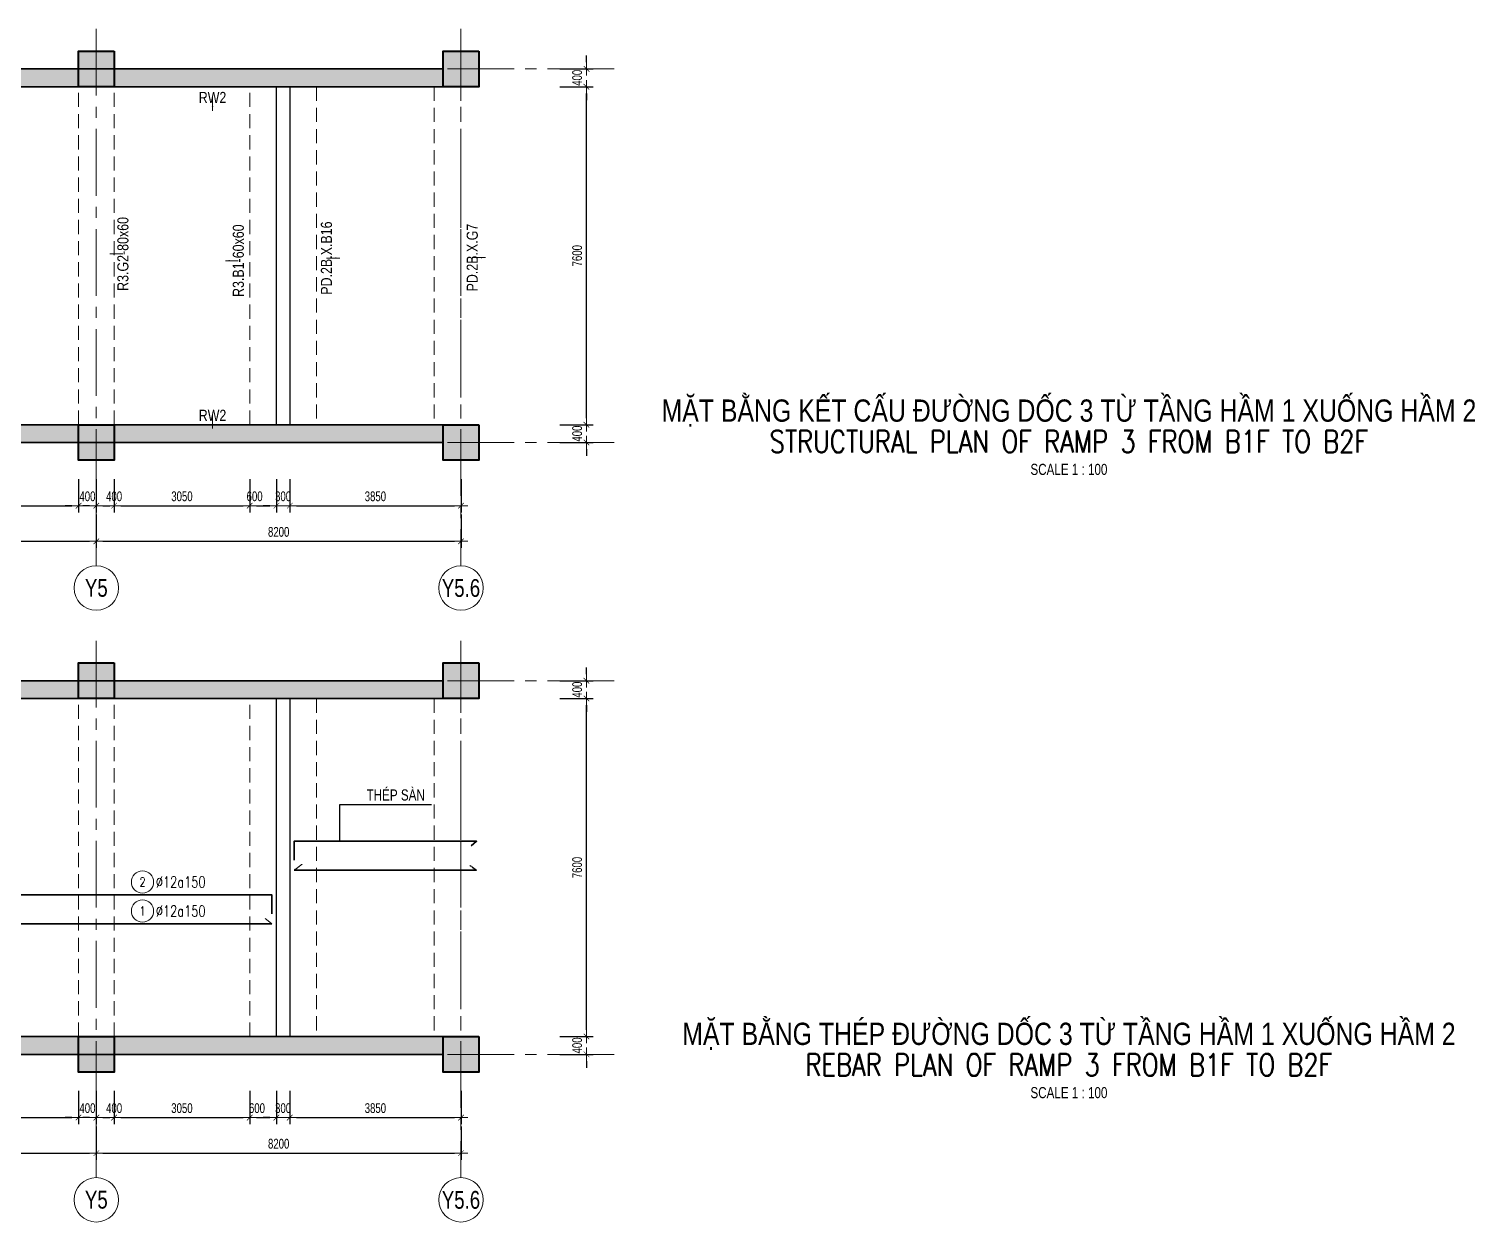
# Model space of a CAD drawing. Header units: millimetres. Extents: x -172050 to 1089997, y 452920 to 1051687.
# Drawn here: x 356101 to 388619, y 511070 to 537898 of the extents above; entities that cross this region are included whole.
import ezdxf
from ezdxf.enums import TextEntityAlignment as Align

# ---------------------------------------------------------------- set-up
doc = ezdxf.new("R2010")
doc.units = ezdxf.units.MM
doc.header["$MEASUREMENT"] = 0
for name, pattern in [('_DASH', [0.6, 0.4, -0.2]), ('CENTER2', [1.125, 0.75, -0.125, 0.125, -0.125]), ('HIDDEN2', [4.7625, 3.175, -1.5875]), ('POD_Grid$0$CENTER2', [1.125, 0.75, -0.125, 0.125, -0.125])]:
    doc.linetypes.add(name, pattern=pattern)
doc.layers.get('Defpoints').update_dxf_attribs({"color": 151, "lineweight": 9})
doc.layers.add('-L-A_OUTLINE', color=2, linetype='Continuous')
doc.layers.add('TT-TEN COT', color=3, linetype='Continuous')
for name, color, linetype, lineweight in [('kata_thep - H', 4, 'Continuous', 35), ('NDC_S_ANNO', 7, 'Continuous', 20), ('NDC_S_AXIS', 5, 'CENTER2', 13), ('NDC_S_BEAM', 3, 'HIDDEN2', 20), ('NDC_S_DIM', 1, 'Continuous', 15), ('NDC_S_ENG TITLE', 3, 'Continuous', 20), ('NDC_S_HATCH MATERIAL', 8, 'Continuous', 13), ('NDC_S_NAME BEAM', 7, 'HIDDEN2', 13), ('NDC_S_SYMBOL', 1, 'Continuous', 15), ('NDC_S_TEXT SYMBOL', 7, 'Continuous', 20), ('NDC_S_VN TEXT', 7, 'Continuous', 20), ('NDC_S_VN TITLE', 6, 'Continuous', 35), ('PD_B1F_Col$0$NDC_S-COLUMN', 4, 'Continuous', 40), ('PD_B1F_Col$0$NDC_S_HATCH COLUMN AND WALL', 251, 'Continuous', 13), ('POD_Grid$0$NDC_S_AXIS', 5, 'POD_Grid$0$CENTER2', 13), ('Ramp wall 3(B3-B1)$0$NDC_S_WALL', 6, 'Continuous', 35)]:
    doc.layers.add(name, color=color, linetype=linetype, lineweight=lineweight)
doc.styles.add('ARIAL', font='arial.ttf', dxfattribs={"width": 0.8})
doc.styles.add('NDC_ANNO', font='', dxfattribs={"width": 0.8})
doc.styles.add('NDC_ARIAL', font='arial.ttf', dxfattribs={"width": 0.85})
doc.styles.add('NDC_DIM', font='', dxfattribs={"width": 0.75})
doc.styles.add('NDC_EN TXT', font='romans.shx', dxfattribs={"width": 0.8})
doc.styles.add('NDC_VIE TXT', font='arial.ttf', dxfattribs={"width": 0.8})
doc.styles.get('NDC_ANNO').set_extended_font_data('Dotum')
doc.styles.get('NDC_DIM').set_extended_font_data('Dotum')
doc.dimstyles.new('A1-NDC_1-100', dxfattribs={"dimscale": 100, "dimtxt": 2.5, "dimasz": 1, "dimexe": 1, "dimexo": 0, "dimgap": 0.8, "dimtad": 1, "dimdec": 0, "dimdsep": 46, "dimtxsty": 'NDC_ARIAL', "dimblk": 'DIMMARK', "dimcen": 49999.938995, "dimdle": 1.5, "dimclrd": 1, "dimclre": 1, "dimclrt": 3, "dimadec": 0, "dimazin": 0, "dimtfac": 1, "dimtdec": 0, "dimtix": 1, "dimtmove": 2, "dimatfit": 3, "dimfxl": 1, "dimarcsym": 0})
doc.dimstyles.new('NDC_dim_100', dxfattribs={"dimscale": 100, "dimtxt": 2.2, "dimasz": 1.5, "dimexe": 1.5, "dimexo": 2.5, "dimgap": 1, "dimtad": 1, "dimdec": 0, "dimzin": 0, "dimdsep": 46, "dimtxsty": 'NDC_DIM', "dimblk": 'DIMMARK', "dimcen": 0.09, "dimdle": 1.2, "dimclrd": 1, "dimclre": 1, "dimclrt": 3, "dimadec": 0, "dimazin": 0, "dimtfac": 1, "dimtdec": 0, "dimtix": 1, "dimtofl": 0, "dimtmove": 0, "dimatfit": 3, "dimfxl": 6, "dimfxlon": 1, "dimtolj": 1, "dimtzin": 0, "dimarcsym": 0})
doc.dimstyles.new('NDC_dim_iso', dxfattribs={"dimtxt": 2.2, "dimasz": 1, "dimexe": 1.5, "dimexo": 2.5, "dimgap": 1, "dimtad": 1, "dimdec": 0, "dimzin": 0, "dimdsep": 46, "dimtxsty": 'NDC_DIM', "dimblk": 'DIMMARK', "dimcen": 0.09, "dimdle": 1.2, "dimclrd": 1, "dimclre": 1, "dimclrt": 3, "dimadec": 0, "dimazin": 0, "dimtfac": 1, "dimtdec": 0, "dimtix": 1, "dimtofl": 0, "dimtmove": 0, "dimatfit": 3, "dimfxl": 6, "dimfxlon": 1, "dimtolj": 1, "dimtzin": 0, "dimarcsym": 0})

# ---------------------------------------------------------------- blocks, each defined once
blk = doc.blocks.new('DIMMARK')
at = {"layer": 'NDC_S_DIM', "color": 1}
blk.add_line((-1.5, 0), (1, 0), dxfattribs=at)
at = {"layer": 'NDC_S_DIM', "color": 2, "const_width": 0.1}
blk.add_lwpolyline([(-0.42, -0.42), (0.42, 0.42)], dxfattribs=at)
blk = doc.blocks.new('*D318')
at = {"layer": 'Defpoints', "color": 0, "transparency": 16777216}
for p in [(347317, 527867), (357617, 527819), (357617, 526378)]:
    blk.add_point(p, dxfattribs=at)
at = {"layer": 'NDC_S_DIM', "color": 1, "lineweight": -2, "transparency": 16777216}
for p, q in [((347317, 526978), (347317, 526228)), ((357617, 526978), (357617, 526228)), ((347467, 526378), (357467, 526378))]:
    blk.add_line(p, q, dxfattribs=at)
at = {"layer": 'NDC_S_DIM', "color": 1, "lineweight": -2, "transparency": 16777216, "xscale": 150, "yscale": 150, "zscale": 150, "rotation": 180}
blk.add_blockref('DIMMARK', (347317, 526378), dxfattribs=at)
at = {"layer": 'NDC_S_DIM', "color": 1, "lineweight": -2, "transparency": 16777216, "xscale": 150, "yscale": 150, "zscale": 150}
blk.add_blockref('DIMMARK', (357617, 526378), dxfattribs=at)
at = {"layer": 'NDC_S_DIM', "color": 3, "transparency": 16777216, "insert": (352467, 526588), "char_height": 220, "attachment_point": 5, "style": 'NDC_DIM'}
blk.add_mtext('\\A1;10300', dxfattribs=at)
blk = doc.blocks.new('*U165')
at = {"layer": 'NDC_S_SYMBOL'}
blk.add_line((0, 5), (0, 9), dxfattribs=at)
blk.add_circle((0, 0), 5, dxfattribs=at)
at = {"layer": 'NDC_S_TEXT SYMBOL', "color": 7, "style": 'NDC_ANNO', "width": 0.8}
blk.add_attdef('GRID', text='', height=4, dxfattribs=at).set_placement((0, 0), align=Align.MIDDLE)
blk = doc.blocks.new('*D323')
at = {"layer": 'Defpoints', "color": 0, "transparency": 16777216}
for p in [(356708, 528999), (368639, 528999), (357217, 528599)]:
    blk.add_point(p, dxfattribs=at)
at = {"layer": 'NDC_S_DIM', "color": 1, "lineweight": -2, "transparency": 16777216}
for p, q in [((368639, 529149), (368639, 529299)), ((368039, 528999), (368789, 528999)), ((368039, 528599), (368789, 528599)), ((368639, 528449), (368639, 528299))]:
    blk.add_line(p, q, dxfattribs=at)
at = {"layer": 'NDC_S_DIM', "color": 1, "lineweight": -2, "transparency": 16777216, "xscale": 150, "yscale": 150, "zscale": 150}
for p, rotation in [((368639, 528999), 270), ((368639, 528599), 90)]:
    blk.add_blockref('DIMMARK', p, dxfattribs=dict(at, rotation=rotation))
at = {"layer": 'NDC_S_DIM', "color": 3, "transparency": 16777216, "insert": (368429, 528799), "char_height": 220, "attachment_point": 5, "rotation": 90, "style": 'NDC_DIM'}
blk.add_mtext('\\A1;400', dxfattribs=at)
blk = doc.blocks.new('*D324')
at = {"layer": 'Defpoints', "color": 0, "transparency": 16777216}
for p in [(357326, 536599), (368639, 536599), (356708, 528999)]:
    blk.add_point(p, dxfattribs=at)
at = {"layer": 'NDC_S_DIM', "color": 1, "lineweight": -2, "transparency": 16777216}
for p, q in [((368039, 536599), (368789, 536599)), ((368639, 529149), (368639, 536449)), ((368039, 528999), (368789, 528999))]:
    blk.add_line(p, q, dxfattribs=at)
at = {"layer": 'NDC_S_DIM', "color": 1, "lineweight": -2, "transparency": 16777216, "xscale": 150, "yscale": 150, "zscale": 150}
for p, rotation in [((368639, 536599), 90), ((368639, 528999), 270)]:
    blk.add_blockref('DIMMARK', p, dxfattribs=dict(at, rotation=rotation))
at = {"layer": 'NDC_S_DIM', "color": 3, "transparency": 16777216, "insert": (368429, 532799), "char_height": 220, "attachment_point": 5, "rotation": 90, "style": 'NDC_DIM'}
blk.add_mtext('\\A1;7600', dxfattribs=at)
blk = doc.blocks.new('*D325')
at = {"layer": 'Defpoints', "color": 0, "transparency": 16777216}
for p in [(357684, 536999), (368639, 536999), (357326, 536599)]:
    blk.add_point(p, dxfattribs=at)
at = {"layer": 'NDC_S_DIM', "color": 1, "lineweight": -2, "transparency": 16777216}
for p, q in [((368639, 537149), (368639, 537299)), ((368039, 536999), (368789, 536999)), ((368039, 536599), (368789, 536599)), ((368639, 536449), (368639, 536299))]:
    blk.add_line(p, q, dxfattribs=at)
at = {"layer": 'NDC_S_DIM', "color": 1, "lineweight": -2, "transparency": 16777216, "xscale": 150, "yscale": 150, "zscale": 150}
for p, rotation in [((368639, 536999), 270), ((368639, 536599), 90)]:
    blk.add_blockref('DIMMARK', p, dxfattribs=dict(at, rotation=rotation))
at = {"layer": 'NDC_S_DIM', "color": 3, "transparency": 16777216, "insert": (368429, 536799), "char_height": 220, "attachment_point": 5, "rotation": 90, "style": 'NDC_DIM'}
blk.add_mtext('\\A1;400', dxfattribs=at)
blk = doc.blocks.new('*D326')
at = {"layer": 'Defpoints', "color": 0, "transparency": 16777216}
for p in [(352642, 529499), (357217, 528999), (357217, 527178)]:
    blk.add_point(p, dxfattribs=at)
at = {"layer": 'NDC_S_DIM', "color": 1, "lineweight": -2, "transparency": 16777216}
for p, q in [((352642, 527778), (352642, 527028)), ((357217, 527778), (357217, 527028)), ((352792, 527178), (357067, 527178))]:
    blk.add_line(p, q, dxfattribs=at)
at = {"layer": 'NDC_S_DIM', "color": 1, "lineweight": -2, "transparency": 16777216, "xscale": 150, "yscale": 150, "zscale": 150, "rotation": 180}
blk.add_blockref('DIMMARK', (352642, 527178), dxfattribs=at)
at = {"layer": 'NDC_S_DIM', "color": 1, "lineweight": -2, "transparency": 16777216, "xscale": 150, "yscale": 150, "zscale": 150}
blk.add_blockref('DIMMARK', (357217, 527178), dxfattribs=at)
at = {"layer": 'NDC_S_DIM', "color": 3, "transparency": 16777216, "insert": (354929, 527388), "char_height": 220, "attachment_point": 5, "style": 'NDC_DIM'}
blk.add_mtext('\\A1;4575', dxfattribs=at)
blk = doc.blocks.new('*D327')
at = {"layer": 'Defpoints', "color": 0, "transparency": 16777216}
for p in [(357617, 529499), (357217, 528999), (357617, 527178)]:
    blk.add_point(p, dxfattribs=at)
at = {"layer": 'NDC_S_DIM', "color": 1, "lineweight": -2, "transparency": 16777216}
for p, q in [((357217, 527778), (357217, 527028)), ((357617, 527778), (357617, 527028)), ((357067, 527178), (356917, 527178)), ((357767, 527178), (357917, 527178))]:
    blk.add_line(p, q, dxfattribs=at)
at = {"layer": 'NDC_S_DIM', "color": 1, "lineweight": -2, "transparency": 16777216, "xscale": 150, "yscale": 150, "zscale": 150}
blk.add_blockref('DIMMARK', (357217, 527178), dxfattribs=at)
at = {"layer": 'NDC_S_DIM', "color": 1, "lineweight": -2, "transparency": 16777216, "xscale": 150, "yscale": 150, "zscale": 150, "rotation": 180}
blk.add_blockref('DIMMARK', (357617, 527178), dxfattribs=at)
at = {"layer": 'NDC_S_DIM', "color": 3, "transparency": 16777216, "insert": (357417, 527388), "char_height": 220, "attachment_point": 5, "style": 'NDC_DIM'}
blk.add_mtext('\\A1;400', dxfattribs=at)
blk = doc.blocks.new('*D328')
at = {"layer": 'Defpoints', "color": 0, "transparency": 16777216}
for p in [(357617, 529499), (358017, 528999), (358017, 527178)]:
    blk.add_point(p, dxfattribs=at)
at = {"layer": 'NDC_S_DIM', "color": 1, "lineweight": -2, "transparency": 16777216}
for p, q in [((357617, 527778), (357617, 527028)), ((358017, 527778), (358017, 527028)), ((357467, 527178), (357317, 527178)), ((358167, 527178), (358317, 527178))]:
    blk.add_line(p, q, dxfattribs=at)
at = {"layer": 'NDC_S_DIM', "color": 1, "lineweight": -2, "transparency": 16777216, "xscale": 150, "yscale": 150, "zscale": 150}
blk.add_blockref('DIMMARK', (357617, 527178), dxfattribs=at)
at = {"layer": 'NDC_S_DIM', "color": 1, "lineweight": -2, "transparency": 16777216, "xscale": 150, "yscale": 150, "zscale": 150, "rotation": 180}
blk.add_blockref('DIMMARK', (358017, 527178), dxfattribs=at)
at = {"layer": 'NDC_S_DIM', "color": 3, "transparency": 16777216, "insert": (358017, 527388), "char_height": 220, "attachment_point": 5, "style": 'NDC_DIM'}
blk.add_mtext('\\A1;400', dxfattribs=at)
blk = doc.blocks.new('*D329')
at = {"layer": 'Defpoints', "color": 0, "transparency": 16777216}
for p in [(358017, 528999), (361067, 528999), (361067, 527178)]:
    blk.add_point(p, dxfattribs=at)
at = {"layer": 'NDC_S_DIM', "color": 1, "lineweight": -2, "transparency": 16777216}
for p, q in [((358017, 527778), (358017, 527028)), ((361067, 527778), (361067, 527028)), ((358167, 527178), (360917, 527178))]:
    blk.add_line(p, q, dxfattribs=at)
at = {"layer": 'NDC_S_DIM', "color": 1, "lineweight": -2, "transparency": 16777216, "xscale": 150, "yscale": 150, "zscale": 150, "rotation": 180}
blk.add_blockref('DIMMARK', (358017, 527178), dxfattribs=at)
at = {"layer": 'NDC_S_DIM', "color": 1, "lineweight": -2, "transparency": 16777216, "xscale": 150, "yscale": 150, "zscale": 150}
blk.add_blockref('DIMMARK', (361067, 527178), dxfattribs=at)
at = {"layer": 'NDC_S_DIM', "color": 3, "transparency": 16777216, "insert": (359542, 527388), "char_height": 220, "attachment_point": 5, "style": 'NDC_DIM'}
blk.add_mtext('\\A1;3050', dxfattribs=at)
blk = doc.blocks.new('*D330')
at = {"layer": 'Defpoints', "color": 0, "transparency": 16777216}
for p in [(365817, 529499), (357617, 527819), (365817, 526378)]:
    blk.add_point(p, dxfattribs=at)
at = {"layer": 'NDC_S_DIM', "color": 1, "lineweight": -2, "transparency": 16777216}
for p, q in [((357617, 526978), (357617, 526228)), ((365817, 526978), (365817, 526228)), ((357767, 526378), (365667, 526378))]:
    blk.add_line(p, q, dxfattribs=at)
at = {"layer": 'NDC_S_DIM', "color": 1, "lineweight": -2, "transparency": 16777216, "xscale": 150, "yscale": 150, "zscale": 150, "rotation": 180}
blk.add_blockref('DIMMARK', (357617, 526378), dxfattribs=at)
at = {"layer": 'NDC_S_DIM', "color": 1, "lineweight": -2, "transparency": 16777216, "xscale": 150, "yscale": 150, "zscale": 150}
blk.add_blockref('DIMMARK', (365817, 526378), dxfattribs=at)
at = {"layer": 'NDC_S_DIM', "color": 3, "transparency": 16777216, "insert": (361717, 526588), "char_height": 220, "attachment_point": 5, "style": 'NDC_DIM'}
blk.add_mtext('\\A1;8200', dxfattribs=at)
blk = doc.blocks.new('PD_B1F_Col$0$cot')
at = {"layer": 'PD_B1F_Col$0$NDC_S_HATCH COLUMN AND WALL', "ltscale": 0.005}
h = blk.add_hatch(color=256, dxfattribs=at)
h.dxf.hatch_style = 1
h.paths.add_polyline_path([(-0.5, 0.5), (0.5, 0.5), (0.5, -0.5), (-0.5, -0.5)])
at = {"layer": 'PD_B1F_Col$0$NDC_S-COLUMN', "ltscale": 0.005}
blk.add_lwpolyline([(-0.5, 0.5), (0.5, 0.5), (0.5, -0.5), (-0.5, -0.5)], close=True, dxfattribs=at)
blk = doc.blocks.new('Ramp4')
at = {"layer": 'NDC_S_HATCH MATERIAL'}
h = blk.add_hatch(dxfattribs=at)
h.set_pattern_fill('BT-01', color=252, scale=30, style=0, pattern_type=2)
h.set_pattern_definition([(50, (-916643.9, 140813.11), (215.178055, -18.82564), [22.5, -247.5]), (355, (-916643.9, 140813.1), (-41.6254, 225.65764), [18, -198]), (100.4514, (-916625.97, 140811.54), (173.552815, 206.831863), [19.122057, -210.342634]), (46.1842, (-916643.9, 140873.1), (320.172315, -49.655704), [33.75, -371.25]), (96.6356, (-916617.22, 140868.97), (280.39881, 292.23536), [28.68309, -315.5139]), (351.1842, (-916643.9, 140873.1), (280.39858, 292.23558), [27, -297]), (21, (-916613.9, 140858.11), (179.072116, -120.785667), [22.5, -247.5]), (326, (-916613.9, 140858.1), (72.9946, 217.545014), [18, -198]), (71.4514, (-916598.98, 140848.05), (252.06679, 96.75915), [19.122057, -210.342634]), (37.5, (-916643.9, 140813.11), (3.6479566, 99.868156), [0, -195.6, 0, -201, 0, -198.75]), (7.5, (-916643.9, 140813.11), (78.920861, 118.323514), [0, -114.6, 0, -191.1, 0, -75.75]), (327.5, (-916710.8, 140813.11), (160.146731, -6.7664615), [0, -75, 0, -234, 0, -310.5]), (317.5, (-916740.8, 140813.11), (174.95585, 30.031495), [0, -97.5, 0, -155.4, 0, -220.5]), (45, (-916643.9, 140813.11), (-90.156115, 90.156115), []), (45, (-916643.9, 140849.86), (-90.156115, 90.156115), [])])
h.paths.add_polyline_path([(-6419, 8400), (27500, 8400), (27500, 8800), (-6419, 8800)])
h = blk.add_hatch(dxfattribs=at)
h.set_pattern_fill('BT-01', color=252, scale=30, style=0, pattern_type=2)
h.set_pattern_definition([(50, (-916643.9, 132813.11), (215.178055, -18.82564), [22.5, -247.5]), (355, (-916643.9, 132813.1), (-41.6254, 225.65764), [18, -198]), (100.4514, (-916625.97, 132811.54), (173.552815, 206.831863), [19.122057, -210.342634]), (46.1842, (-916643.9, 132873.1), (320.172315, -49.655704), [33.75, -371.25]), (96.6356, (-916617.22, 132868.97), (280.39881, 292.23536), [28.68309, -315.5139]), (351.1842, (-916643.9, 132873.1), (280.39858, 292.23558), [27, -297]), (21, (-916613.9, 132858.11), (179.072116, -120.785667), [22.5, -247.5]), (326, (-916613.9, 132858.1), (72.9946, 217.545014), [18, -198]), (71.4514, (-916598.98, 132848.05), (252.06679, 96.75915), [19.122057, -210.342634]), (37.5, (-916643.9, 132813.11), (3.6479566, 99.868156), [0, -195.6, 0, -201, 0, -198.75]), (7.5, (-916643.9, 132813.11), (78.920861, 118.323514), [0, -114.6, 0, -191.1, 0, -75.75]), (327.5, (-916710.8, 132813.11), (160.146731, -6.7664615), [0, -75, 0, -234, 0, -310.5]), (317.5, (-916740.8, 132813.11), (174.95585, 30.031495), [0, -97.5, 0, -155.4, 0, -220.5]), (45, (-916643.9, 132813.11), (-90.156115, 90.156115), []), (45, (-916643.9, 132849.86), (-90.156115, 90.156115), [])])
h.paths.add_polyline_path([(-6419, 400), (27500, 400), (27500, 800), (-6419, 800)])
at = {"layer": '-L-A_OUTLINE'}
for points in [[(-4800, 8400), (-4500, 8400), (-4500, 800), (-4800, 800)], [(23750, 8400), (24050, 8400), (24050, 800), (23750, 800)]]:
    blk.add_lwpolyline(points, close=True, dxfattribs=at)
at = {"layer": 'NDC_S_BEAM', "ltscale": 100}
for p, q in [((-5400, 8400), (-5400, 800)), ((-4800, 8400), (-4800, 800)), ((-4500, 800), (-4500, 8400)), ((-3900, 800), (-3900, 8400)), ((0, 800), (0, 8400)), ((800, 800), (800, 8400)), ((4700, 8400), (4700, 800)), ((5100, 8400), (5100, 800)), ((9000, 800), (9000, 8400)), ((9800, 800), (9800, 8400)), ((14325, 8400), (14325, 800)), ((14725, 8400), (14725, 800)), ((19300, 800), (19300, 8400)), ((20100, 800), (20100, 8400)), ((23150, 800), (23150, 8400)), ((23750, 800), (23750, 8400)), ((24050, 8400), (24050, 800)), ((24650, 8400), (24650, 800)), ((27300, 8400), (27300, 800)), ((27900, 8400), (27900, 800))]:
    blk.add_line(p, q, dxfattribs=at)
at = {"layer": 'NDC_S_DIM'}
for points in [[(-6419, 8880), (-6419, 8640), (-6339, 8640), (-6499, 8560), (-6419, 8560), (-6419, 8320)], [(-6419, 880), (-6419, 640), (-6339, 640), (-6499, 560), (-6419, 560), (-6419, 320)]]:
    blk.add_lwpolyline(points, dxfattribs=at)
at = {"layer": 'POD_Grid$0$NDC_S_AXIS', "ltscale": 2000}
for p, q in [((400, 9699), (400, -2371)), ((9400, 9699), (9400, -2371)), ((19700, 9699), (19700, -2371)), ((27900, 9699), (27900, -2371)), ((-8405, 8800), (31423, 8800)), ((-8405, 400), (31423, 400))]:
    blk.add_line(p, q, dxfattribs=at)
at = {"layer": 'Ramp wall 3(B3-B1)$0$NDC_S_WALL', "ltscale": 200}
for points in [[(-6419, 8400), (-6419, 8800), (27500, 8800), (27500, 8400)], [(27500, 800), (27500, 400), (-6419, 400), (-6419, 800)]]:
    blk.add_lwpolyline(points, close=True, dxfattribs=at)
at = {"xscale": 800, "yscale": 800, "rotation": 270}
for p in [(400, 8800), (9400, 8800), (19700, 8800), (27900, 8800), (400, 400), (9400, 400), (19700, 400), (27900, 400)]:
    blk.add_blockref('PD_B1F_Col$0$cot', p, dxfattribs=at)
blk = doc.blocks.new('*U222')
blk.add_circle((-2.5, 0), 2.5)
at = {"layer": 'NDC_S_VN TEXT', "color": 7, "style": 'NDC_EN TXT', "width": 0.8}
blk.add_attdef('SH2', text='', height=2, dxfattribs=at).set_placement((-2.5, 0), align=Align.MIDDLE)
at = {"layer": 'NDC_S_VN TEXT', "color": 3, "style": 'NDC_EN TXT', "width": 0.75}
blk.add_attdef('DKKC1', (0.5, -1.25), '', height=2.5, dxfattribs=at)
blk = doc.blocks.new('Drawing name_symbol')
at = {"layer": 'NDC_S_ENG TITLE', "style": 'NDC_EN TXT', "width": 0.8}
blk.add_attdef('SECTDET1', text='', height=5, dxfattribs=at).set_placement((0, 1.01), align=Align.CENTER)
at = {"layer": 'NDC_S_TEXT SYMBOL', "lineweight": 25, "style": 'NDC_ANNO', "width": 0.8}
blk.add_attdef('SSCALE', text='', height=2.5, dxfattribs=at).set_placement((0, -4), align=Align.CENTER)
at = {"layer": 'NDC_S_VN TITLE', "style": 'NDC_VIE TXT', "width": 0.8}
blk.add_attdef('SECTDET2', text='', height=5, dxfattribs=at).set_placement((0, 7.97), align=Align.CENTER)
blk = doc.blocks.new('*D340')
at = {"layer": 'Defpoints', "color": 0, "transparency": 16777216}
for p in [(347317, 514109), (357617, 514061), (357617, 512620)]:
    blk.add_point(p, dxfattribs=at)
at = {"layer": 'NDC_S_DIM', "color": 1, "lineweight": -2, "transparency": 16777216}
for p, q in [((347317, 513220), (347317, 512470)), ((357617, 513220), (357617, 512470)), ((347467, 512620), (357467, 512620))]:
    blk.add_line(p, q, dxfattribs=at)
at = {"layer": 'NDC_S_DIM', "color": 1, "lineweight": -2, "transparency": 16777216, "xscale": 150, "yscale": 150, "zscale": 150, "rotation": 180}
blk.add_blockref('DIMMARK', (347317, 512620), dxfattribs=at)
at = {"layer": 'NDC_S_DIM', "color": 1, "lineweight": -2, "transparency": 16777216, "xscale": 150, "yscale": 150, "zscale": 150}
blk.add_blockref('DIMMARK', (357617, 512620), dxfattribs=at)
at = {"layer": 'NDC_S_DIM', "color": 3, "transparency": 16777216, "insert": (352467, 512831), "char_height": 220, "attachment_point": 5, "style": 'NDC_DIM'}
blk.add_mtext('\\A1;10300', dxfattribs=at)
blk = doc.blocks.new('*D351')
at = {"layer": 'Defpoints', "color": 0, "transparency": 16777216}
for p in [(356708, 515242), (368639, 515242), (357217, 514842)]:
    blk.add_point(p, dxfattribs=at)
at = {"layer": 'NDC_S_DIM', "color": 1, "lineweight": -2, "transparency": 16777216}
for p, q in [((368639, 515392), (368639, 515542)), ((368039, 515242), (368789, 515242)), ((368039, 514842), (368789, 514842)), ((368639, 514692), (368639, 514542))]:
    blk.add_line(p, q, dxfattribs=at)
at = {"layer": 'NDC_S_DIM', "color": 1, "lineweight": -2, "transparency": 16777216, "xscale": 150, "yscale": 150, "zscale": 150}
for p, rotation in [((368639, 515242), 270), ((368639, 514842), 90)]:
    blk.add_blockref('DIMMARK', p, dxfattribs=dict(at, rotation=rotation))
at = {"layer": 'NDC_S_DIM', "color": 3, "transparency": 16777216, "insert": (368429, 515042), "char_height": 220, "attachment_point": 5, "rotation": 90, "style": 'NDC_DIM'}
blk.add_mtext('\\A1;400', dxfattribs=at)
blk = doc.blocks.new('*D352')
at = {"layer": 'Defpoints', "color": 0, "transparency": 16777216}
for p in [(357326, 522842), (368639, 522842), (356708, 515242)]:
    blk.add_point(p, dxfattribs=at)
at = {"layer": 'NDC_S_DIM', "color": 1, "lineweight": -2, "transparency": 16777216}
for p, q in [((368039, 522842), (368789, 522842)), ((368639, 515392), (368639, 522692)), ((368039, 515242), (368789, 515242))]:
    blk.add_line(p, q, dxfattribs=at)
at = {"layer": 'NDC_S_DIM', "color": 1, "lineweight": -2, "transparency": 16777216, "xscale": 150, "yscale": 150, "zscale": 150}
for p, rotation in [((368639, 522842), 90), ((368639, 515242), 270)]:
    blk.add_blockref('DIMMARK', p, dxfattribs=dict(at, rotation=rotation))
at = {"layer": 'NDC_S_DIM', "color": 3, "transparency": 16777216, "insert": (368429, 519042), "char_height": 220, "attachment_point": 5, "rotation": 90, "style": 'NDC_DIM'}
blk.add_mtext('\\A1;7600', dxfattribs=at)
blk = doc.blocks.new('*D353')
at = {"layer": 'Defpoints', "color": 0, "transparency": 16777216}
for p in [(357684, 523242), (368639, 523242), (357326, 522842)]:
    blk.add_point(p, dxfattribs=at)
at = {"layer": 'NDC_S_DIM', "color": 1, "lineweight": -2, "transparency": 16777216}
for p, q in [((368639, 523392), (368639, 523542)), ((368039, 523242), (368789, 523242)), ((368039, 522842), (368789, 522842)), ((368639, 522692), (368639, 522542))]:
    blk.add_line(p, q, dxfattribs=at)
at = {"layer": 'NDC_S_DIM', "color": 1, "lineweight": -2, "transparency": 16777216, "xscale": 150, "yscale": 150, "zscale": 150}
for p, rotation in [((368639, 523242), 270), ((368639, 522842), 90)]:
    blk.add_blockref('DIMMARK', p, dxfattribs=dict(at, rotation=rotation))
at = {"layer": 'NDC_S_DIM', "color": 3, "transparency": 16777216, "insert": (368429, 523042), "char_height": 220, "attachment_point": 5, "rotation": 90, "style": 'NDC_DIM'}
blk.add_mtext('\\A1;400', dxfattribs=at)
blk = doc.blocks.new('*D354')
at = {"layer": 'Defpoints', "color": 0, "transparency": 16777216}
for p in [(352642, 515742), (357217, 515242), (357217, 513420)]:
    blk.add_point(p, dxfattribs=at)
at = {"layer": 'NDC_S_DIM', "color": 1, "lineweight": -2, "transparency": 16777216}
for p, q in [((352642, 514020), (352642, 513270)), ((357217, 514020), (357217, 513270)), ((352792, 513420), (357067, 513420))]:
    blk.add_line(p, q, dxfattribs=at)
at = {"layer": 'NDC_S_DIM', "color": 1, "lineweight": -2, "transparency": 16777216, "xscale": 150, "yscale": 150, "zscale": 150, "rotation": 180}
blk.add_blockref('DIMMARK', (352642, 513420), dxfattribs=at)
at = {"layer": 'NDC_S_DIM', "color": 1, "lineweight": -2, "transparency": 16777216, "xscale": 150, "yscale": 150, "zscale": 150}
blk.add_blockref('DIMMARK', (357217, 513420), dxfattribs=at)
at = {"layer": 'NDC_S_DIM', "color": 3, "transparency": 16777216, "insert": (354929, 513631), "char_height": 220, "attachment_point": 5, "style": 'NDC_DIM'}
blk.add_mtext('\\A1;4575', dxfattribs=at)
blk = doc.blocks.new('*D355')
at = {"layer": 'Defpoints', "color": 0, "transparency": 16777216}
for p in [(357617, 515742), (357217, 515242), (357617, 513420)]:
    blk.add_point(p, dxfattribs=at)
at = {"layer": 'NDC_S_DIM', "color": 1, "lineweight": -2, "transparency": 16777216}
for p, q in [((357217, 514020), (357217, 513270)), ((357617, 514020), (357617, 513270)), ((357067, 513420), (356917, 513420)), ((357767, 513420), (357917, 513420))]:
    blk.add_line(p, q, dxfattribs=at)
at = {"layer": 'NDC_S_DIM', "color": 1, "lineweight": -2, "transparency": 16777216, "xscale": 150, "yscale": 150, "zscale": 150}
blk.add_blockref('DIMMARK', (357217, 513420), dxfattribs=at)
at = {"layer": 'NDC_S_DIM', "color": 1, "lineweight": -2, "transparency": 16777216, "xscale": 150, "yscale": 150, "zscale": 150, "rotation": 180}
blk.add_blockref('DIMMARK', (357617, 513420), dxfattribs=at)
at = {"layer": 'NDC_S_DIM', "color": 3, "transparency": 16777216, "insert": (357417, 513631), "char_height": 220, "attachment_point": 5, "style": 'NDC_DIM'}
blk.add_mtext('\\A1;400', dxfattribs=at)
blk = doc.blocks.new('*D356')
at = {"layer": 'Defpoints', "color": 0, "transparency": 16777216}
for p in [(357617, 515742), (358017, 515242), (358017, 513420)]:
    blk.add_point(p, dxfattribs=at)
at = {"layer": 'NDC_S_DIM', "color": 1, "lineweight": -2, "transparency": 16777216}
for p, q in [((357617, 514020), (357617, 513270)), ((358017, 514020), (358017, 513270)), ((357467, 513420), (357317, 513420)), ((358167, 513420), (358317, 513420))]:
    blk.add_line(p, q, dxfattribs=at)
at = {"layer": 'NDC_S_DIM', "color": 1, "lineweight": -2, "transparency": 16777216, "xscale": 150, "yscale": 150, "zscale": 150}
blk.add_blockref('DIMMARK', (357617, 513420), dxfattribs=at)
at = {"layer": 'NDC_S_DIM', "color": 1, "lineweight": -2, "transparency": 16777216, "xscale": 150, "yscale": 150, "zscale": 150, "rotation": 180}
blk.add_blockref('DIMMARK', (358017, 513420), dxfattribs=at)
at = {"layer": 'NDC_S_DIM', "color": 3, "transparency": 16777216, "insert": (358017, 513631), "char_height": 220, "attachment_point": 5, "style": 'NDC_DIM'}
blk.add_mtext('\\A1;400', dxfattribs=at)
blk = doc.blocks.new('*D357')
at = {"layer": 'Defpoints', "color": 0, "transparency": 16777216}
for p in [(358017, 515242), (361067, 515242), (361067, 513420)]:
    blk.add_point(p, dxfattribs=at)
at = {"layer": 'NDC_S_DIM', "color": 1, "lineweight": -2, "transparency": 16777216}
for p, q in [((358017, 514020), (358017, 513270)), ((361067, 514020), (361067, 513270)), ((358167, 513420), (360917, 513420))]:
    blk.add_line(p, q, dxfattribs=at)
at = {"layer": 'NDC_S_DIM', "color": 1, "lineweight": -2, "transparency": 16777216, "xscale": 150, "yscale": 150, "zscale": 150, "rotation": 180}
blk.add_blockref('DIMMARK', (358017, 513420), dxfattribs=at)
at = {"layer": 'NDC_S_DIM', "color": 1, "lineweight": -2, "transparency": 16777216, "xscale": 150, "yscale": 150, "zscale": 150}
blk.add_blockref('DIMMARK', (361067, 513420), dxfattribs=at)
at = {"layer": 'NDC_S_DIM', "color": 3, "transparency": 16777216, "insert": (359542, 513631), "char_height": 220, "attachment_point": 5, "style": 'NDC_DIM'}
blk.add_mtext('\\A1;3050', dxfattribs=at)
blk = doc.blocks.new('*D358')
at = {"layer": 'Defpoints', "color": 0, "transparency": 16777216}
for p in [(365817, 515742), (357617, 514061), (365817, 512620)]:
    blk.add_point(p, dxfattribs=at)
at = {"layer": 'NDC_S_DIM', "color": 1, "lineweight": -2, "transparency": 16777216}
for p, q in [((357617, 513220), (357617, 512470)), ((365817, 513220), (365817, 512470)), ((357767, 512620), (365667, 512620))]:
    blk.add_line(p, q, dxfattribs=at)
at = {"layer": 'NDC_S_DIM', "color": 1, "lineweight": -2, "transparency": 16777216, "xscale": 150, "yscale": 150, "zscale": 150, "rotation": 180}
blk.add_blockref('DIMMARK', (357617, 512620), dxfattribs=at)
at = {"layer": 'NDC_S_DIM', "color": 1, "lineweight": -2, "transparency": 16777216, "xscale": 150, "yscale": 150, "zscale": 150}
blk.add_blockref('DIMMARK', (365817, 512620), dxfattribs=at)
at = {"layer": 'NDC_S_DIM', "color": 3, "transparency": 16777216, "insert": (361717, 512831), "char_height": 220, "attachment_point": 5, "style": 'NDC_DIM'}
blk.add_mtext('\\A1;8200', dxfattribs=at)
blk = doc.blocks.new('*D985')
at = {"layer": 'Defpoints', "color": 0, "ltscale": 100, "transparency": 16777216}
for p in [(361067, 515242), (361667, 515242), (361667, 513420)]:
    blk.add_point(p, dxfattribs=at)
at = {"layer": 'NDC_S_DIM', "color": 1, "lineweight": -2, "ltscale": 100, "transparency": 16777216}
for p, q in [((361067, 514020), (361067, 513270)), ((361667, 514020), (361667, 513270)), ((361217, 513420), (361517, 513420))]:
    blk.add_line(p, q, dxfattribs=at)
at = {"layer": 'NDC_S_DIM', "color": 1, "lineweight": -2, "ltscale": 100, "transparency": 16777216, "xscale": 150, "yscale": 150, "zscale": 150, "rotation": 180}
blk.add_blockref('DIMMARK', (361067, 513420), dxfattribs=at)
at = {"layer": 'NDC_S_DIM', "color": 1, "lineweight": -2, "ltscale": 100, "transparency": 16777216, "xscale": 150, "yscale": 150, "zscale": 150}
blk.add_blockref('DIMMARK', (361667, 513420), dxfattribs=at)
at = {"layer": 'NDC_S_DIM', "color": 3, "ltscale": 100, "transparency": 16777216, "insert": (361229, 513631), "char_height": 220, "attachment_point": 5, "style": 'NDC_DIM'}
blk.add_mtext('\\A1;600', dxfattribs=at)
blk = doc.blocks.new('*D986')
at = {"layer": 'Defpoints', "color": 0, "ltscale": 100, "transparency": 16777216}
for p in [(361667, 515242), (361967, 515242), (361967, 513420)]:
    blk.add_point(p, dxfattribs=at)
at = {"layer": 'NDC_S_DIM', "color": 1, "lineweight": -2, "ltscale": 100, "transparency": 16777216}
for p, q in [((361667, 514020), (361667, 513270)), ((361967, 514020), (361967, 513270)), ((361517, 513420), (361367, 513420)), ((362117, 513420), (362267, 513420))]:
    blk.add_line(p, q, dxfattribs=at)
at = {"layer": 'NDC_S_DIM', "color": 1, "lineweight": -2, "ltscale": 100, "transparency": 16777216, "xscale": 150, "yscale": 150, "zscale": 150}
blk.add_blockref('DIMMARK', (361667, 513420), dxfattribs=at)
at = {"layer": 'NDC_S_DIM', "color": 1, "lineweight": -2, "ltscale": 100, "transparency": 16777216, "xscale": 150, "yscale": 150, "zscale": 150, "rotation": 180}
blk.add_blockref('DIMMARK', (361967, 513420), dxfattribs=at)
at = {"layer": 'NDC_S_DIM', "color": 3, "ltscale": 100, "transparency": 16777216, "insert": (361817, 513631), "char_height": 220, "attachment_point": 5, "style": 'NDC_DIM'}
blk.add_mtext('\\A1;300', dxfattribs=at)
blk = doc.blocks.new('*D987')
at = {"layer": 'Defpoints', "color": 0, "ltscale": 100, "transparency": 16777216}
for p in [(361067, 528999), (361667, 528999), (361667, 527178)]:
    blk.add_point(p, dxfattribs=at)
at = {"layer": 'NDC_S_DIM', "color": 1, "lineweight": -2, "ltscale": 100, "transparency": 16777216}
for p, q in [((361067, 527778), (361067, 527028)), ((361667, 527778), (361667, 527028)), ((361217, 527178), (361517, 527178))]:
    blk.add_line(p, q, dxfattribs=at)
at = {"layer": 'NDC_S_DIM', "color": 1, "lineweight": -2, "ltscale": 100, "transparency": 16777216, "xscale": 150, "yscale": 150, "zscale": 150, "rotation": 180}
blk.add_blockref('DIMMARK', (361067, 527178), dxfattribs=at)
at = {"layer": 'NDC_S_DIM', "color": 1, "lineweight": -2, "ltscale": 100, "transparency": 16777216, "xscale": 150, "yscale": 150, "zscale": 150}
blk.add_blockref('DIMMARK', (361667, 527178), dxfattribs=at)
at = {"layer": 'NDC_S_DIM', "color": 3, "ltscale": 100, "transparency": 16777216, "insert": (361176, 527388), "char_height": 220, "attachment_point": 5, "style": 'NDC_DIM'}
blk.add_mtext('\\A1;600', dxfattribs=at)
blk = doc.blocks.new('*D988')
at = {"layer": 'Defpoints', "color": 0, "ltscale": 100, "transparency": 16777216}
for p in [(361667, 528999), (361967, 528999), (361967, 527178)]:
    blk.add_point(p, dxfattribs=at)
at = {"layer": 'NDC_S_DIM', "color": 1, "lineweight": -2, "ltscale": 100, "transparency": 16777216}
for p, q in [((361667, 527778), (361667, 527028)), ((361967, 527778), (361967, 527028)), ((361517, 527178), (361367, 527178)), ((362117, 527178), (362267, 527178))]:
    blk.add_line(p, q, dxfattribs=at)
at = {"layer": 'NDC_S_DIM', "color": 1, "lineweight": -2, "ltscale": 100, "transparency": 16777216, "xscale": 150, "yscale": 150, "zscale": 150}
blk.add_blockref('DIMMARK', (361667, 527178), dxfattribs=at)
at = {"layer": 'NDC_S_DIM', "color": 1, "lineweight": -2, "ltscale": 100, "transparency": 16777216, "xscale": 150, "yscale": 150, "zscale": 150, "rotation": 180}
blk.add_blockref('DIMMARK', (361967, 527178), dxfattribs=at)
at = {"layer": 'NDC_S_DIM', "color": 3, "ltscale": 100, "transparency": 16777216, "insert": (361817, 527388), "char_height": 220, "attachment_point": 5, "style": 'NDC_DIM'}
blk.add_mtext('\\A1;300', dxfattribs=at)
blk = doc.blocks.new('*D1068')
at = {"layer": 'Defpoints', "color": 0, "ltscale": 100, "transparency": 16777216}
for p in [(361967, 528999), (365817, 528999), (365817, 527178)]:
    blk.add_point(p, dxfattribs=at)
at = {"layer": 'NDC_S_DIM', "color": 1, "lineweight": -2, "ltscale": 100, "transparency": 16777216}
for p, q in [((361967, 527778), (361967, 527028)), ((365817, 527778), (365817, 527028)), ((362117, 527178), (365667, 527178))]:
    blk.add_line(p, q, dxfattribs=at)
at = {"layer": 'NDC_S_DIM', "color": 1, "lineweight": -2, "ltscale": 100, "transparency": 16777216, "xscale": 150, "yscale": 150, "zscale": 150, "rotation": 180}
blk.add_blockref('DIMMARK', (361967, 527178), dxfattribs=at)
at = {"layer": 'NDC_S_DIM', "color": 1, "lineweight": -2, "ltscale": 100, "transparency": 16777216, "xscale": 150, "yscale": 150, "zscale": 150}
blk.add_blockref('DIMMARK', (365817, 527178), dxfattribs=at)
at = {"layer": 'NDC_S_DIM', "color": 3, "ltscale": 100, "transparency": 16777216, "insert": (363892, 527388), "char_height": 220, "attachment_point": 5, "style": 'NDC_DIM'}
blk.add_mtext('\\A1;3850', dxfattribs=at)
blk = doc.blocks.new('*D1069')
at = {"layer": 'Defpoints', "color": 0, "ltscale": 100, "transparency": 16777216}
for p in [(361967, 515242), (365817, 515242), (365817, 513420)]:
    blk.add_point(p, dxfattribs=at)
at = {"layer": 'NDC_S_DIM', "color": 1, "lineweight": -2, "ltscale": 100, "transparency": 16777216}
for p, q in [((361967, 514020), (361967, 513270)), ((365817, 514020), (365817, 513270)), ((362117, 513420), (365667, 513420))]:
    blk.add_line(p, q, dxfattribs=at)
at = {"layer": 'NDC_S_DIM', "color": 1, "lineweight": -2, "ltscale": 100, "transparency": 16777216, "xscale": 150, "yscale": 150, "zscale": 150, "rotation": 180}
blk.add_blockref('DIMMARK', (361967, 513420), dxfattribs=at)
at = {"layer": 'NDC_S_DIM', "color": 1, "lineweight": -2, "ltscale": 100, "transparency": 16777216, "xscale": 150, "yscale": 150, "zscale": 150}
blk.add_blockref('DIMMARK', (365817, 513420), dxfattribs=at)
at = {"layer": 'NDC_S_DIM', "color": 3, "ltscale": 100, "transparency": 16777216, "insert": (363892, 513631), "char_height": 220, "attachment_point": 5, "style": 'NDC_DIM'}
blk.add_mtext('\\A1;3850', dxfattribs=at)
blk = doc.blocks.new('*U179')
at = {"layer": 'NDC_S_ANNO', "ltscale": 0.8, "style": 'ARIAL', "width": 0.8}
blk.add_attdef('TEN', text='', height=2.5, dxfattribs=at).set_placement((0, 3), align=Align.MIDDLE_CENTER)
at = {"layer": 'NDC_S_ANNO', "ltscale": 0.8, "style": 'ARIAL', "width": 0.8, "flags": 1}
blk.add_attdef('CHU_THICH', text='', height=2.5, dxfattribs=at).set_placement((0, 0), align=Align.MIDDLE_CENTER)
at = {"layer": 'Defpoints'}
blk.add_leader([(0, 0), (0, 3)], dimstyle='NDC_dim_iso', override={"dimgap": 0.625, "dimtad": 0}, dxfattribs=at)
blk = doc.blocks.new('*U220')
at = {"layer": 'NDC_S_ANNO', "ltscale": 0.8, "style": 'ARIAL', "width": 0.8, "flags": 1}
blk.add_attdef('CHU_THICH', text='', height=2.5, dxfattribs=at).set_placement((0, 0), align=Align.MIDDLE_CENTER)
at = {"layer": 'NDC_S_ANNO', "ltscale": 0.8, "style": 'ARIAL', "width": 0.8}
blk.add_attdef('TEN', text='', height=2.5, dxfattribs=at).set_placement((0, -2.91), align=Align.MIDDLE_CENTER)
at = {"layer": 'Defpoints'}
blk.add_leader([(0, 0), (0, -2.91)], dimstyle='NDC_dim_iso', override={"dimgap": 0.625, "dimtad": 0}, dxfattribs=at)

msp = doc.modelspace()

# ---------------------------------------------------------------- linework, layer by layer
at = {"layer": 'kata_thep - H', "color": 4}
for points in [[(362064.1, 519204.1), (362064.1, 519632.4), (366166.5, 519632.4), (366048.9, 519527.3)], [(333516.7, 517999.8), (333516.7, 518428), (361566.7, 518428), (361566.7, 517999.8)]]:
    msp.add_lwpolyline(points, dxfattribs=at)
at = {"layer": 'kata_thep - H', "color": 4, "linetype": '_DASH', "ltscale": 20}
for points in [[(366018.6, 519087.7), (366166.5, 518979.8), (362064.1, 518979.8), (362242, 519117.1)], [(361416.2, 517895.7), (361566.7, 517775.4), (333516.7, 517775.4), (333694.6, 517912.7)]]:
    msp.add_lwpolyline(points, dxfattribs=at)

# ---------------------------------------------------------------- block references
at = {"layer": 'NDC_S_ANNO', "xscale": 100, "yscale": 100, "zscale": 100}
for p, values in [((379486.5, 528269.7), {'SECTDET1': 'STRUCTURAL PLAN OF RAMP 3 FROM B1F TO B2F', 'SECTDET2': 'MẶT BẰNG KẾT CẤU ĐƯỜNG DỐC 3 TỪ TẦNG HẦM 1 XUỐNG HẦM 2', 'SSCALE': 'SCALE 1 : 100'}), ((379486.5, 514256), {'SECTDET1': 'REBAR PLAN OF RAMP 3 FROM B1F TO B2F', 'SECTDET2': 'MẶT BẰNG THÉP ĐƯỜNG DỐC 3 TỪ TẦNG HẦM 1 XUỐNG HẦM 2', 'SSCALE': 'SCALE 1 : 100'})]:
    msp.add_blockref('Drawing name_symbol', p, dxfattribs=at).add_auto_attribs(values)
at = {"layer": 'NDC_S_AXIS', "xscale": 100, "yscale": 100, "zscale": 100}
for p, values in [((357616.7, 525328.1), {'GRID': 'Y5'}), ((365816.7, 525328.1), {'GRID': 'Y5.6'}), ((357616.7, 511570.4), {'GRID': 'Y5'}), ((365816.7, 511570.4), {'GRID': 'Y5.6'})]:
    msp.add_blockref('*U165', p, dxfattribs=at).add_auto_attribs(values)
at = {"layer": 'NDC_S_BEAM'}
for p in [(337916.7, 528199.5), (337916.7, 514441.7)]:
    msp.add_blockref('Ramp4', p, dxfattribs=at)
at = {"layer": 'NDC_S_NAME BEAM', "color": 6, "xscale": 100, "yscale": 100, "zscale": 100, "rotation": 90}
for p, values in [((363090.7, 532745.6), {'TEN': 'PD.2B.X.B16'}), ((366369.5, 532756.6), {'TEN': 'PD.2B.X.G7'})]:
    msp.add_blockref('*U179', p, dxfattribs=at).add_auto_attribs(values)
at = {"layer": 'NDC_S_VN TEXT', "xscale": 100, "yscale": 100, "zscale": 100}
for name, p, values in [('*U179', (360229.6, 536056.8), {'TEN': 'RW2'}), ('*U179', (360229.6, 528910.7), {'TEN': 'RW2'}), ('*U222', (358905.6, 518716.6), {'SH2': '2', 'DKKC1': '%%C12a150'}), ('*U222', (358905.6, 518064), {'SH2': '1', 'DKKC1': '%%C12a150'})]:
    msp.add_blockref(name, p, dxfattribs=at).add_auto_attribs(values)
at = {"layer": 'NDC_S_VN TEXT', "xscale": 100, "yscale": 100, "zscale": 100, "rotation": 90}
for p, values in [((357923, 532838.6), {'TEN': 'R3.G2-80x60'}), ((360518.4, 532686.9), {'TEN': 'R3.B1-60x60'})]:
    msp.add_blockref('*U220', p, dxfattribs=at).add_auto_attribs(values)

# ---------------------------------------------------------------- texts
at = {"layer": 'TT-TEN COT', "style": 'ARIAL', "width": 0.75}
msp.add_text('THÉP SÀN', height=250, dxfattribs=at).set_placement((364348.7, 520704.6), align=Align.MIDDLE)

# ---------------------------------------------------------------- dimensions: what is measured, and where the dimension line sits
at = {"layer": 'NDC_S_DIM'}
for base, p1, p2, picture, middle in [((368638.8, 536999.5), (357326.2, 536599.5), (357684, 536999.5), '*D325', (368428.7, 536799.5)), ((368638.8, 536599.5), (356707.8, 528999.5), (357326.2, 536599.5), '*D324', (368428.7, 532799.5)), ((368638.8, 523241.7), (357326.2, 522841.7), (357684, 523241.7), '*D353', (368428.7, 523041.7)), ((368638.8, 522841.7), (356707.8, 515241.7), (357326.2, 522841.7), '*D352', (368428.7, 519041.7))]:
    dim = msp.add_linear_dim(base=base, p1=p1, p2=p2, angle=90, dimstyle='NDC_dim_100', override={"dimtmove": 1}, dxfattribs=at)
    dim.commit()
    dim.dimension.update_dxf_attribs({"geometry": picture, "text_midpoint": middle})
for base, p1, p2, picture, middle in [((357216.7, 527178.1), (352641.7, 529499.5), (357216.7, 528999.5), '*D326', (354929.2, 527388.3)), ((357616.7, 527178.1), (357216.7, 528999.5), (357616.7, 529499.5), '*D327', (357416.7, 527388.3)), ((365816.7, 526378.1), (357616.7, 527818.8), (365816.7, 529499.5), '*D330', (361716.7, 526588.3)), ((361066.7, 527178.1), (358016.7, 528999.5), (361066.7, 528999.5), '*D329', (359541.7, 527388.3)), ((357616.7, 526378.1), (347316.7, 527866.5), (357616.7, 527818.8), '*D318', (352466.7, 526588.3)), ((357216.7, 513420.4), (352641.7, 515741.7), (357216.7, 515241.7), '*D354', (354929.2, 513630.5)), ((357616.7, 513420.4), (357216.7, 515241.7), (357616.7, 515741.7), '*D355', (357416.7, 513630.5)), ((365816.7, 512620.4), (357616.7, 514061), (365816.7, 515741.7), '*D358', (361716.7, 512830.5)), ((361066.7, 513420.4), (358016.7, 515241.7), (361066.7, 515241.7), '*D357', (359541.7, 513630.5)), ((357616.7, 512620.4), (347316.7, 514108.8), (357616.7, 514061), '*D340', (352466.7, 512830.5))]:
    dim = msp.add_linear_dim(base=base, p1=p1, p2=p2, dimstyle='NDC_dim_100', override={"dimtmove": 1}, dxfattribs=at)
    dim.commit()
    dim.dimension.update_dxf_attribs({"geometry": picture, "text_midpoint": middle})
for base, p1, p2, picture, middle in [((358016.7, 527178.1), (357616.7, 529499.5), (358016.7, 528999.5), '*D328', (358016.7, 527178.1)), ((358016.7, 513420.4), (357616.7, 515741.7), (358016.7, 515241.7), '*D356', (358016.7, 513420.4))]:
    dim = msp.add_linear_dim(base=base, p1=p1, p2=p2, dimstyle='NDC_dim_100', override={"dimtmove": 1}, dxfattribs=at)
    dim.commit()
    dim.dimension.update_dxf_attribs({"geometry": picture, "text_midpoint": middle, "dimtype": 160})
for base, p1, p2, picture, middle in [((368638.8, 528999.5), (357216.7, 528599.5), (356707.8, 528999.5), '*D323', (368428.7, 528799.5)), ((368638.8, 515241.7), (357216.7, 514841.7), (356707.8, 515241.7), '*D351', (368428.7, 515041.7))]:
    dim = msp.add_linear_dim(base=base, p1=p1, p2=p2, angle=90, dimstyle='NDC_dim_100', dxfattribs=at)
    dim.commit()
    dim.dimension.update_dxf_attribs({"geometry": picture, "text_midpoint": middle})
at = {"layer": 'NDC_S_DIM', "ltscale": 100}
for base, p1, p2, picture, middle in [((361666.7, 527178.1), (361066.7, 528999.5), (361666.7, 528999.5), '*D987', (361175.7, 527178.1)), ((361666.7, 513420.4), (361066.7, 515241.7), (361666.7, 515241.7), '*D985', (361229.2, 513420.4))]:
    dim = msp.add_linear_dim(base=base, p1=p1, p2=p2, dimstyle='NDC_dim_100', override={"dimtmove": 1}, dxfattribs=at)
    dim.commit()
    dim.dimension.update_dxf_attribs({"geometry": picture, "text_midpoint": middle, "dimtype": 160})
for base, p1, p2, picture, middle in [((361966.7, 527178.1), (361666.7, 528999.5), (361966.7, 528999.5), '*D988', (361816.7, 527388.3)), ((365816.7, 527178.1), (361966.7, 528999.5), (365816.7, 528999.5), '*D1068', (363891.7, 527388.3)), ((361966.7, 513420.4), (361666.7, 515241.7), (361966.7, 515241.7), '*D986', (361816.7, 513630.5)), ((365816.7, 513420.4), (361966.7, 515241.7), (365816.7, 515241.7), '*D1069', (363891.7, 513630.5))]:
    dim = msp.add_linear_dim(base=base, p1=p1, p2=p2, dimstyle='NDC_dim_100', override={"dimtmove": 1}, dxfattribs=at)
    dim.commit()
    dim.dimension.update_dxf_attribs({"geometry": picture, "text_midpoint": middle})

# ---------------------------------------------------------------- leaders
msp.add_leader([(363091.2, 519632.4), (363091.2, 520460.2), (365152.5, 520460.2)], dimstyle='A1-NDC_1-100')

doc.saveas('drawing.dxf')
